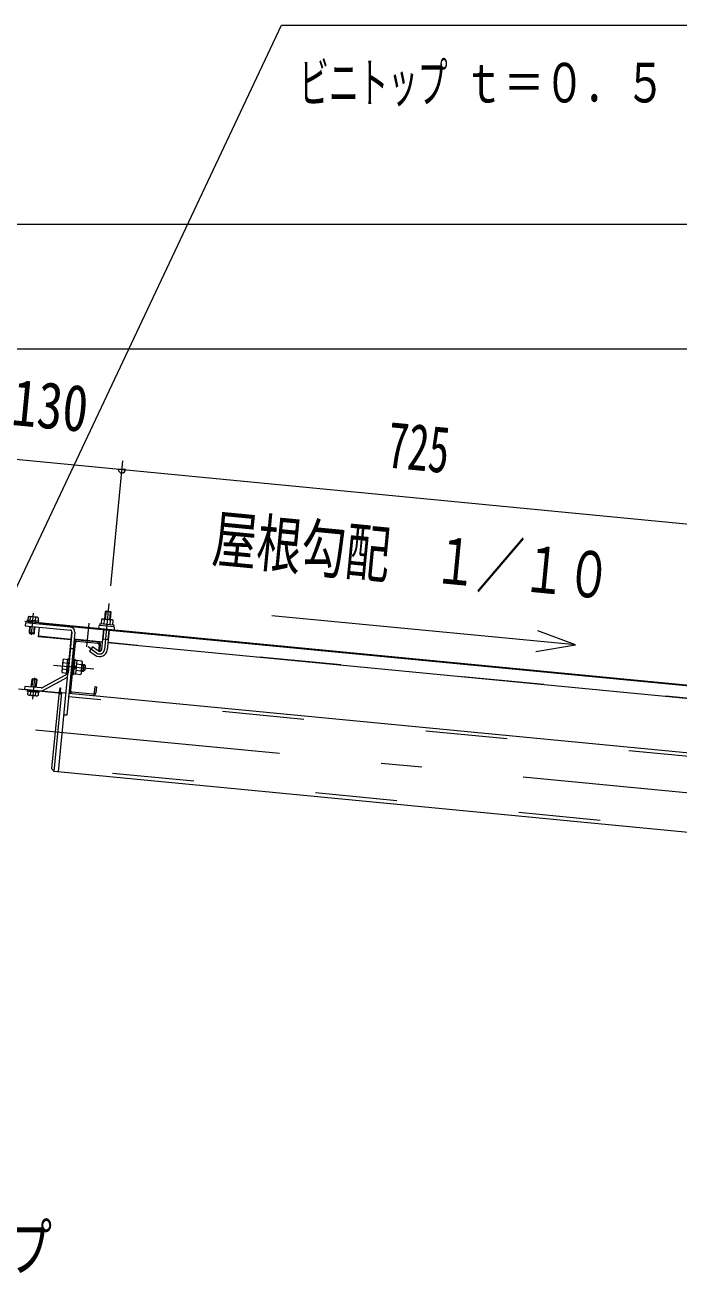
# Model space of a CAD drawing. Units: millimetres, scale not verified. Extents: x -34087 to 34090, y -14699 to 14701.
# Drawn here: x 17030 to 19593, y 6563 to 11467 of the extents above; entities that cross this region are included whole.
import ezdxf
from ezdxf.enums import TextEntityAlignment as Align

# ---------------------------------------------------------------- set-up
doc = ezdxf.new("R2010")
doc.units = ezdxf.units.MM
doc.header["$LTSCALE"] = 80
doc.linetypes.add('USER2', pattern=[10, 4, -6])
doc.linetypes.add('USER3', pattern=[24, 12, -5, 2, -5])
for name, color, linetype, lineweight in [('0-6_2-02BOLD', 7, 'Continuous', 18), ('0-7_2-12HIDDEN', 3, 'USER2', 18), ('0-8_2-22CENTER', 3, 'USER3', 18), ('0-9_2-42THIN', 4, 'Continuous', 18), ('0-A_2-52DIM', 3, 'Continuous', 18)]:
    doc.layers.add(name, color=color, linetype=linetype, lineweight=lineweight)
doc.styles.add('ＭＳ ゴシック', font='')
doc.styles.get('ＭＳ ゴシック').set_extended_font_data('MS Gothic')

msp = doc.modelspace()

# ---------------------------------------------------------------- linework, layer by layer
at = {"layer": '0-6_2-02BOLD'}
for p, q in [((22522.66, 8599.37), (17029.61, 9128.28)), ((17049.46, 9126.37), (17048.98, 9121.31)), ((17050.56, 9133.64), (17051.73, 9145.82)), ((17069.89, 9119.3), (17070.38, 9124.36)), ((17070.69, 9131.72), (17071.85, 9143.9)), ((17087.3, 9117.62), (17087.8, 9122.68)), ((17339.66, 9118.11), (17341.37, 9135.96)), ((17345.36, 9168.33), (17366.26, 9166.32)), ((17364, 9133.78), (17362.28, 9115.93)), ((17066.43, 9082.91), (17068.83, 9108.14)), ((17087.63, 9120.94), (22522.49, 8597.62)), ((17160.96, 8538.62), (17213.78, 9087.17)), ((17213.77, 9087.16), (17198.29, 8926.47)), ((17331.06, 9019.92), (17338.47, 9096.78)), ((17359.37, 9094.77), (17351.98, 9017.9)), ((17207.62, 9023.23), (17218.76, 9022.16)), ((17226.62, 9045.32), (17208.64, 8858.58)), ((17333.61, 9046.27), (17222.12, 9057.01)), ((17314.95, 9042.44), (17232.74, 9050.36)), ((17319.99, 9036.32), (17317.71, 9012.63)), ((17355.75, 9057.2), (17334.85, 9059.22)), ((19859.42, 8803.06), (17354.51, 9044.25)), ((17282.18, 9012.07), (17304.4, 8996.23)), ((17193.93, 8939.45), (17177.2, 8941.06)), ((17179.72, 8967.21), (17196.45, 8965.6)), ((17222.39, 8942.87), (17230.03, 8949.17)), ((17230.7, 8956.13), (17223.06, 8949.84)), ((17248.99, 8934.15), (17228.77, 8936.1)), ((17231.29, 8962.24), (17251.5, 8960.3)), ((17258.3, 8932.38), (17260.98, 8960.25)), ((17195, 8921.52), (17096.89, 8868.93)), ((17102.18, 8859.06), (17196.69, 8909.72)), ((17161.55, 8848), (17004.08, 8863.16)), ((17004.25, 8864.9), (17161.73, 8849.74)), ((17051.67, 8852.94), (17050.52, 8840.76)), ((17070.63, 8838.85), (17071.79, 8851.02)), ((17165.54, 8852.88), (17167.06, 8868.57)), ((17201.99, 8847.97), (19716.67, 8605.84)), ((17213.68, 8852.47), (17295.9, 8844.55))]:
    msp.add_line(p, q, dxfattribs=at)
for points in [[(17029.78, 9130.03), (17192.48, 9114.36), (17192.31, 9112.62)], [(17208.55, 9105.95), (17031.57, 9122.98), (17030.49, 9111.84), (17207.47, 9094.8)], [(17079.03, 9144.99), (17044.88, 9148.25), (17041.67, 9146.78), (17040.51, 9134.6)], [(17079.03, 9144.99), (17081.9, 9142.94), (17080.75, 9130.77)], [(17373.6, 9114.85), (17375.31, 9132.7), (17372.45, 9134.73), (17333.26, 9138.51), (17330.06, 9137.05), (17328.34, 9119.21)], [(17342.4, 9137.63), (17345.36, 9168.33), (17347.27, 9169.91), (17364.68, 9168.23), (17366.26, 9166.32), (17363.31, 9135.62)], [(17047.92, 9110.16), (17045.53, 9084.9), (17048.68, 9081.09), (17062.62, 9079.76), (17066.43, 9082.91), (17045.53, 9084.9)], [(17210.82, 9056.5), (17082.61, 9068.84), (17086.23, 9106.47)], [(17224.92, 9086.09), (17193.61, 8760.87), (17182.46, 8761.94)], [(17316.59, 9013.32), (17294.37, 9029.17), (17282.18, 9012.07)], [(17317.71, 9012.63), (17323.28, 9012.1), (17325.57, 9035.79)], [(17197.71, 8978.68), (17180.97, 8980.29), (17178.14, 8976.32), (17173.91, 8932.42), (17175.93, 8927.99), (17192.67, 8926.38)], [(17197.91, 8922.37), (17192.34, 8922.91), (17198.04, 8982.14), (17203.61, 8981.61)], [(17214.63, 8920.76), (17220.2, 8920.23), (17225.91, 8979.45), (17220.34, 8979.99)], [(17225.67, 8977.01), (17232.64, 8976.34), (17227.42, 8922), (17220.44, 8922.66)], [(17227.51, 8923.02), (17247.73, 8921.07), (17250.56, 8925.04), (17254.79, 8968.94), (17252.77, 8973.37), (17232.54, 8975.31)], [(17254.01, 8960.92), (17260.98, 8960.25), (17265.71, 8954.52), (17264.02, 8937.1), (17258.3, 8932.38), (17251.33, 8933.05)], [(17074, 8869.96), (17076.83, 8899.77), (17055.93, 8901.76), (17053.08, 8871.97)], [(17055.93, 8901.76), (17059.75, 8904.91), (17073.68, 8903.58), (17076.83, 8899.77)], [(17092.91, 8868.13), (17028.72, 8874.32), (17027.64, 8863.16), (17091.84, 8856.99)], [(17081.85, 8850.07), (17080.69, 8837.88), (17077.46, 8836.42), (17043.33, 8839.68), (17040.45, 8841.72), (17041.61, 8853.9)], [(17173.43, 8850.72), (17161.97, 8841.27), (17134.09, 8551.76), (17143.54, 8540.3)], [(22467.61, 8027.65), (17143.54, 8540.3), (17173.43, 8850.72), (17190.85, 8849.04)], [(17167.06, 8868.57), (17168.79, 8868.4), (17167.29, 8852.72)], [(17302.01, 8849.59), (17304.29, 8873.28), (17309.87, 8872.74), (17307.59, 8849.05)]]:
    msp.add_lwpolyline(points, dxfattribs=at)
for points in [[(17082.41, 9130.61), (17081.87, 9125.03), (17038.31, 9129.18), (17038.85, 9134.76)], [(17323.1, 9119.71), (17322.56, 9114.14), (17378.3, 9108.77), (17378.84, 9114.34)], [(17084.04, 8855.48), (17083.51, 8849.91), (17039.95, 8854.06), (17040.49, 8859.63)]]:
    msp.add_lwpolyline(points, close=True, dxfattribs=at)
for centre, radius, start, end in [((17046.1, 9139.98), 8.11, 46.00594, 84.55217), ((17059.13, 9116.96), 29.79, 64.72084, 104.38129), ((17076.27, 9137.1), 8.11, 84.55217, 123.0836), ((17334.92, 9128.24), 10.06, 50.11574, 110.11574), ((17349.25, 9099.18), 37.62, 66.91203, 102.08795), ((17368.86, 9124.97), 10.06, 58.88425, 118.88425), ((17206.81, 9087.83), 7, 354.49998, 84.49997), ((17206.81, 9087.83), 18.2, 354.49998, 84.49997), ((17325.37, 9106.84), 7, 84.4998, 264.4998), ((17374.15, 9102.14), 7, 264.50061, 84.50061), ((17232.2, 9044.78), 11.2, 84.4973, 174.4973), ((17232.2, 9044.78), 5.6, 84.4973, 174.4973), ((17314.42, 9036.86), 5.6, 354.5092, 84.50122), ((17314.42, 9036.86), 11.2, 354.50143, 84.50122), ((17321.92, 9020.8), 30.18, 234.5, 354.5), ((17321.92, 9020.8), 9.19, 234.5, 354.5), ((17184.16, 8933.79), 10.07, 133.77223, 174.49905), ((17212.46, 8950.86), 36.61, 153.47365, 195.52446), ((17187.94, 8973.02), 10.07, 174.49905, 215.22588), ((17216.23, 8950.49), 36.61, 333.47365, 15.52446), ((17240.77, 8928.34), 10.07, 354.49905, 35.22588), ((17244.54, 8967.57), 10.07, 313.77223, 354.49905), ((17192.02, 8927.07), 6.3, 298.20261, 313.75566), ((17046.09, 8847.56), 8.11, 264.55217, 303.0836), ((17063.23, 8867.7), 29.79, 244.72084, 284.38129), ((17076.25, 8844.67), 8.11, 226.00594, 264.55217), ((17093.58, 8875.1), 18.2, 264.49997, 298.1879), ((17093.58, 8875.1), 7, 264.49997, 298.18448), ((17162.06, 8853.22), 5.25, 264.49997, 354.49997), ((17162.06, 8853.22), 3.5, 264.49997, 354.49997), ((17214.21, 8858.04), 11.2, 174.4973, 264.48845), ((17214.21, 8858.04), 5.6, 174.4973, 264.48845), ((17296.44, 8850.12), 11.2, 264.49953, 354.50208), ((17296.44, 8850.12), 5.6, 264.49953, 354.5092)]:
    msp.add_arc(centre, radius, start, end, dxfattribs=at)
at = {"layer": '0-7_2-12HIDDEN'}
for p, q in [((17210.98, 9058.25), (17082.78, 9070.59)), ((17333.77, 9048.01), (17222.29, 9058.74)), ((19859.59, 8804.8), (17354.68, 9046)), ((19715.25, 8591.2), (17200.58, 8833.33)), ((22469.02, 8042.28), (17162.37, 8553.25))]:
    msp.add_line(p, q, dxfattribs=at)
at = {"layer": '0-8_2-22CENTER'}
for p, q in [((17358.89, 9199.23), (17341.52, 9018.91)), ((17055.23, 9076.59), (17063.38, 9161.24)), ((17272.17, 9028.98), (17281.08, 9121.65)), ((17310.5, 9004.77), (17277.02, 9028.65)), ((17141.19, 8957.73), (17299.7, 8942.45)), ((17067.13, 8908.07), (17058.98, 8823.43)), ((17071.38, 8703.89), (22482.55, 8182.86))]:
    msp.add_line(p, q, dxfattribs=at)
msp.add_arc((17321.92, 9020.8), 19.69, 234.5, 354.5, dxfattribs=at)
at = {"layer": '0-9_2-42THIN'}
for p, q in [((17051.78, 9121.04), (17052.26, 9126.1)), ((17067.6, 9124.63), (17067.11, 9119.56)), ((17347.27, 9169.91), (17344.15, 9137.47)), ((17361.57, 9135.78), (17364.69, 9168.23)), ((17048.05, 9081.85), (17050.72, 9109.89)), ((17066.05, 9108.41), (17063.37, 9080.38)), ((17336.6, 9059.04), (17340.21, 9096.62)), ((17334.22, 9052.7), (17336.59, 9059.04)), ((17262.12, 8935.53), (17251.67, 8936.54)), ((17253.68, 8957.44), (17264.13, 8956.43)), ((17058.98, 8904.28), (17055.88, 8871.7)), ((17071.21, 8870.22), (17074.31, 8902.82))]:
    msp.add_line(p, q, dxfattribs=at)
msp.add_lwpolyline([(17357.63, 9094.94), (17354.01, 9057.37), (17355.13, 9050.69)], dxfattribs=at)
at = {"layer": '0-A_2-52DIM'}
for p, q in [((16882.98, 10686.26), (30945.97, 10686.26)), ((30945.97, 10196.26), (16882.98, 10196.26)), ((16953.09, 9768.73), (22461.11, 9238.36)), ((17365.59, 9268.91), (17412.69, 9758.12)), ((17423.49, 9724.78), (17395.49, 9724.78)), ((19187.02, 9036.7), (19039.5, 9091.86))]:
    msp.add_line(p, q, dxfattribs=at)
for points in [[(16899.71, 9059.45), (18034.48, 11466.71), (21674.47, 11466.71)], [(19031.68, 9010.7), (19187.02, 9036.7), (17997.61, 9151.22)]]:
    msp.add_lwpolyline(points, dxfattribs=at)
msp.add_arc((17409.49, 9724.78), 14, 180, 0, dxfattribs=at)

# ---------------------------------------------------------------- texts
at = {"layer": '0-A_2-52DIM', "color": 7, "style": 'ＭＳ ゴシック'}
for s, height, width, p in [('ビニトップ ', 155, 0.55, (18104.48, 11116.71)), ('ｔ＝０．５', 155, 0.75, (18747.46, 11116.71)), ('側柱：丸パイプ', 182.3, 0.7, (15916.97, 6528.58))]:
    msp.add_text(s, height=height, dxfattribs=dict(at, width=width)).set_placement(p, align=Align.BOTTOM_LEFT)
for s, width, p in [('130', 0.8, (16966.61, 9845.15)), ('725', 0.65, (18438.26, 9678.46)), ('屋根勾配\u3000１／１０', 0.7, (17753.27, 9310.68))]:
    msp.add_text(s, height=182.3, rotation=354.5, dxfattribs=dict(at, width=width)).set_placement(p, align=Align.BOTTOM_LEFT)

doc.saveas('drawing.dxf')
